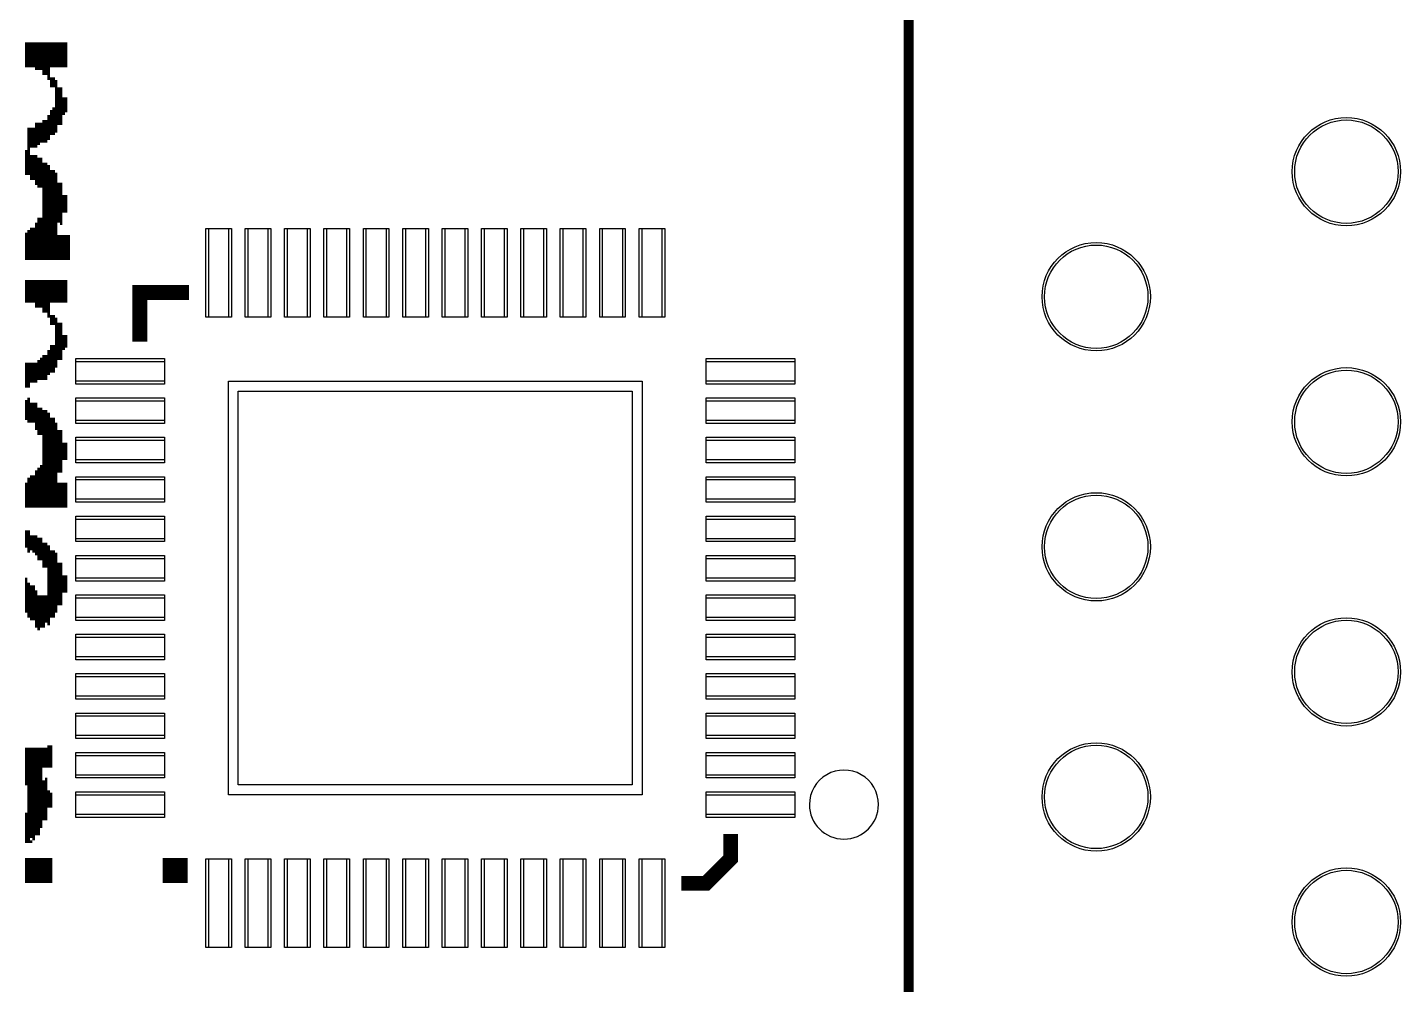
# Model space of a CAD drawing. Extents: x 16 to 143, y 14 to 67.
# Drawn here: x 52.37 to 66.32, y 36.88 to 46.6 of the extents above; entities that cross this region are included whole.
import ezdxf

# ---------------------------------------------------------------- set-up
doc = ezdxf.new("R2010")
doc.units = 0
doc.header["$MEASUREMENT"] = 0
for name, color, linetype in [('BG_SILKSCREEN_TOP', 43, 'CONTINUOUS'), ('PG_SILKSCREEN_TOP', 30, 'CONTINUOUS'), ('PIN_PASTEMASK_TOP', 85, 'CONTINUOUS'), ('PIN_TOP', 1, 'CONTINUOUS')]:
    doc.layers.add(name, color=color, linetype=linetype)

msp = doc.modelspace()

# ---------------------------------------------------------------- linework, layer by layer
at = {"layer": 'BG_SILKSCREEN_TOP', "const_width": 0.0254}
for points in [[(52.3621, 46.4439), (52.3621, 46.1899)], [(52.3875, 46.4439), (52.3875, 46.1899)], [(52.4129, 46.4439), (52.4129, 46.1899)], [(52.4383, 46.4439), (52.4383, 46.1899)], [(52.4637, 46.4439), (52.4637, 46.1645)], [(52.4891, 46.4439), (52.4891, 46.1645)], [(52.5145, 46.4439), (52.5145, 46.1645)], [(52.5399, 46.4439), (52.5399, 46.1137)], [(52.5653, 46.4439), (52.5653, 46.1137)], [(52.5907, 46.4439), (52.5907, 46.0629)], [(52.6161, 46.4439), (52.6161, 46.1899)], [(52.6415, 46.4439), (52.6415, 46.1899)], [(52.6669, 46.4439), (52.6669, 46.1899)], [(52.6923, 46.4439), (52.6923, 46.1899)], [(52.7177, 46.4439), (52.7177, 46.1899)], [(52.7431, 46.4439), (52.7431, 46.1899)], [(52.7685, 46.4439), (52.7685, 46.1899)], [(52.6161, 46.0883), (52.6161, 45.9867)], [(52.6415, 46.0883), (52.6415, 45.9867)], [(52.6669, 46.0629), (52.6669, 45.5295)], [(52.6923, 45.9867), (52.6923, 45.6057)], [(52.7177, 45.9867), (52.7177, 45.6057)], [(52.7431, 45.8851), (52.7431, 45.7073)], [(52.7685, 45.8851), (52.7685, 45.7327)], [(52.6161, 45.7581), (52.6161, 45.5041)], [(52.6415, 45.7835), (52.6415, 45.5041)], [(52.4637, 45.6311), (52.4637, 45.3771)], [(52.4891, 45.6311), (52.4891, 45.4025)], [(52.5145, 45.6311), (52.5145, 45.4279)], [(52.5399, 45.6565), (52.5399, 45.4279)], [(52.5653, 45.6565), (52.5653, 45.4279)], [(52.5907, 45.7073), (52.5907, 45.4533)], [(52.3875, 45.5803), (52.3875, 45.0977)], [(52.4129, 45.5803), (52.4129, 45.3771)], [(52.4383, 45.5803), (52.4383, 45.3771)], [(52.3621, 45.3517), (52.3621, 45.0977)], [(52.4129, 45.3009), (52.4129, 45.0469)], [(52.4383, 45.3009), (52.4383, 45.0469)], [(52.4637, 45.3009), (52.4637, 44.9961)], [(52.4891, 45.2755), (52.4891, 44.9707)], [(52.5145, 45.2755), (52.5145, 44.9707)], [(52.5399, 45.2247), (52.5399, 44.2341)], [(52.5653, 45.2247), (52.5653, 44.2341)], [(52.5907, 45.1993), (52.5907, 44.2341)], [(52.6161, 45.1485), (52.6161, 44.2341)], [(52.6415, 45.1485), (52.6415, 44.2341)], [(52.6669, 45.1231), (52.6669, 44.2341)], [(52.6923, 45.0215), (52.6923, 44.6151)], [(52.7177, 45.0215), (52.7177, 44.5897)], [(52.7431, 44.8945), (52.7431, 44.7167)], [(52.7685, 44.8945), (52.7685, 44.7167)], [(52.4637, 44.6151), (52.4637, 44.2341)], [(52.4891, 44.6659), (52.4891, 44.2341)], [(52.5145, 44.6659), (52.5145, 44.2341)], [(52.3621, 44.5135), (52.3621, 44.2341)], [(52.3875, 44.5389), (52.3875, 44.2341)], [(52.4129, 44.5643), (52.4129, 44.2341)], [(52.4383, 44.5643), (52.4383, 44.2341)], [(52.6923, 44.4881), (52.6923, 44.2341)], [(52.7177, 44.4881), (52.7177, 44.2341)], [(52.7431, 44.4881), (52.7431, 44.2341)], [(52.7685, 44.4881), (52.7685, 44.2341)], [(52.7939, 44.4881), (52.7939, 44.2341)], [(52.3621, 44.0309), (52.3621, 43.8023)], [(52.3875, 44.0309), (52.3875, 43.8023)], [(52.4129, 44.0309), (52.4129, 43.8023)], [(52.4383, 44.0309), (52.4383, 43.8023)], [(52.4637, 44.0309), (52.4637, 43.7515)], [(52.4891, 44.0309), (52.4891, 43.7515)], [(52.5145, 44.0309), (52.5145, 43.7515)], [(52.5399, 44.0309), (52.5399, 43.7007)], [(52.5653, 44.0309), (52.5653, 43.7007)], [(52.5907, 44.0309), (52.5907, 43.6499)], [(52.6161, 44.0309), (52.6161, 43.8023)], [(52.6415, 44.0309), (52.6415, 43.8023)], [(52.6669, 44.0309), (52.6669, 43.8023)], [(52.6923, 44.0309), (52.6923, 43.8023)], [(52.7177, 44.0309), (52.7177, 43.8023)], [(52.7431, 44.0309), (52.7431, 43.8023)], [(52.7685, 44.0309), (52.7685, 43.8023)], [(52.6161, 43.6753), (52.6161, 43.5737)], [(52.6415, 43.6753), (52.6415, 43.5737)], [(52.6669, 43.6499), (52.6669, 43.1419)], [(52.6923, 43.5991), (52.6923, 43.2181)], [(52.7177, 43.5991), (52.7177, 43.2181)], [(52.6161, 43.3705), (52.6161, 43.0911)], [(52.6415, 43.3705), (52.6415, 43.0911)], [(52.7431, 43.4721), (52.7431, 43.3197)], [(52.7685, 43.4721), (52.7685, 43.3451)], [(52.4891, 43.2181), (52.4891, 43.0149)], [(52.5145, 43.2435), (52.5145, 43.0149)], [(52.5399, 43.2689), (52.5399, 43.0149)], [(52.5653, 43.2689), (52.5653, 43.0149)], [(52.5907, 43.3197), (52.5907, 43.0657)], [(52.3621, 43.1927), (52.3621, 42.9387)], [(52.3875, 43.1927), (52.3875, 42.9387)], [(52.4129, 43.1927), (52.4129, 42.9895)], [(52.4383, 43.1927), (52.4383, 42.9895)], [(52.4637, 43.1927), (52.4637, 42.9895)], [(52.3621, 42.8117), (52.3621, 42.6085)], [(52.3875, 42.8371), (52.3875, 42.5831)], [(52.4129, 42.7863), (52.4129, 42.5831)], [(52.4383, 42.7863), (52.4383, 42.5831)], [(52.4637, 42.7863), (52.4637, 42.5069)], [(52.4891, 42.7355), (52.4891, 42.4561)], [(52.5145, 42.7355), (52.5145, 42.4561)], [(52.5399, 42.7101), (52.5399, 41.7195)], [(52.5653, 42.7101), (52.5653, 41.7195)], [(52.5907, 42.6847), (52.5907, 41.7195)], [(52.6161, 42.6339), (52.6161, 41.7195)], [(52.6415, 42.6339), (52.6415, 41.7195)], [(52.6669, 42.5831), (52.6669, 41.7195)], [(52.6923, 42.5069), (52.6923, 42.0751)], [(52.7177, 42.5069), (52.7177, 42.0751)], [(52.7431, 42.3799), (52.7431, 42.2021)], [(52.7685, 42.3799), (52.7685, 42.2021)], [(52.4637, 42.1005), (52.4637, 41.7195)], [(52.4891, 42.1259), (52.4891, 41.7195)], [(52.5145, 42.1513), (52.5145, 41.7195)], [(52.3621, 41.9735), (52.3621, 41.7195)], [(52.3875, 42.0243), (52.3875, 41.7195)], [(52.4129, 42.0497), (52.4129, 41.7195)], [(52.4383, 42.0497), (52.4383, 41.7195)], [(52.6923, 41.9735), (52.6923, 41.7195)], [(52.7177, 41.9735), (52.7177, 41.7195)], [(52.7431, 41.9735), (52.7431, 41.7195)], [(52.7685, 41.9735), (52.7685, 41.7195)], [(52.3621, 41.4909), (52.3621, 41.3131)], [(52.3875, 41.4909), (52.3875, 41.2623)], [(52.4129, 41.4401), (52.4129, 41.2877)], [(52.4383, 41.4401), (52.4383, 41.2623)], [(52.4637, 41.4401), (52.4637, 41.2369)], [(52.4891, 41.4147), (52.4891, 41.1861)], [(52.5145, 41.4147), (52.5145, 41.1861)], [(52.5399, 41.3639), (52.5399, 41.1099)], [(52.5653, 41.3639), (52.5653, 41.1099)], [(52.5907, 41.3385), (52.5907, 40.5257)], [(52.6161, 41.2877), (52.6161, 40.6019)], [(52.6415, 41.2877), (52.6415, 40.6019)], [(52.6669, 41.2623), (52.6669, 40.6527)], [(52.6923, 41.1607), (52.6923, 40.7289)], [(52.7177, 41.1607), (52.7177, 40.7289)], [(52.3621, 41.0083), (52.3621, 40.6527)], [(52.7431, 41.0337), (52.7431, 40.8559)], [(52.7685, 41.0337), (52.7685, 40.8559)], [(52.3875, 40.9575), (52.3875, 40.6019)], [(52.4129, 40.9321), (52.4129, 40.5765)], [(52.4383, 40.9321), (52.4383, 40.5765)], [(52.4637, 40.8813), (52.4637, 40.5003)], [(52.4891, 40.8305), (52.4891, 40.4749)], [(52.5145, 40.8305), (52.5145, 40.5003)], [(52.5399, 40.8305), (52.5399, 40.5003)], [(52.5653, 40.8305), (52.5653, 40.5511)], [(52.5907, 39.3065), (52.5907, 39.0779)], [(52.6161, 39.3065), (52.6161, 39.0779)], [(52.3621, 39.2811), (52.3621, 38.9001)], [(52.3875, 39.2811), (52.3875, 38.3159)], [(52.4129, 39.2811), (52.4129, 38.3667)], [(52.4383, 39.2811), (52.4383, 38.3413)], [(52.4637, 39.2811), (52.4637, 38.3921)], [(52.4891, 39.2811), (52.4891, 38.3921)], [(52.5145, 39.2811), (52.5145, 38.4683)], [(52.5399, 39.2811), (52.5399, 39.0779)], [(52.5653, 39.2811), (52.5653, 39.0779)], [(52.5399, 38.9509), (52.5399, 38.5445)], [(52.5653, 38.9763), (52.5653, 38.5445)], [(52.5907, 38.8493), (52.5907, 38.6715)], [(52.6161, 38.8239), (52.6161, 38.6715)], [(52.3621, 38.6207), (52.3621, 38.3159)], [(52.4129, 38.3413), (52.4129, 38.3159)], [(52.3621, 38.1635), (52.3621, 37.9095)], [(52.3875, 38.1635), (52.3875, 37.9095)], [(52.4129, 38.1635), (52.4129, 37.9095)], [(52.4383, 38.1635), (52.4383, 37.9095)], [(52.4637, 38.1635), (52.4637, 37.9095)], [(52.4891, 38.1635), (52.4891, 37.9095)], [(52.5145, 38.1635), (52.5145, 37.9095)], [(52.5399, 38.1635), (52.5399, 37.9095)], [(52.5653, 38.1635), (52.5653, 37.9095)], [(52.5907, 38.1635), (52.5907, 37.9095)], [(52.6161, 38.1635), (52.6161, 37.9095)], [(53.7591, 38.1635), (53.7591, 37.9095)], [(53.7845, 38.1635), (53.7845, 37.9095)], [(53.8099, 38.1635), (53.8099, 37.9095)], [(53.8353, 38.1635), (53.8353, 37.9095)], [(53.8607, 38.1635), (53.8607, 37.9095)], [(53.8861, 38.1635), (53.8861, 37.9095)], [(53.9115, 38.1635), (53.9115, 37.9095)], [(53.9369, 38.1635), (53.9369, 37.9095)], [(53.9623, 38.1635), (53.9623, 37.9095)], [(53.9877, 38.1635), (53.9877, 37.9095)]]:
    msp.add_lwpolyline(points, dxfattribs=at)
at = {"layer": 'PG_SILKSCREEN_TOP'}
for points, const_width in [([(61.32271, 47.16394), (61.32271, 31.66994)], 0.1), ([(53.51572, 43.40443), (53.51572, 43.90443), (54.01572, 43.90443)], 0.15001), ([(59.01571, 37.90445), (59.26572, 37.90445), (59.5157, 38.15443), (59.5157, 38.40444)], 0.15001)]:
    msp.add_lwpolyline(points, dxfattribs=dict(at, const_width=const_width))
msp.add_lwpolyline([(61.01631, 38.70444, 1), (60.31511, 38.70443, 1)], format="xyb", close=True, dxfattribs=at)
at = {"layer": 'PIN_PASTEMASK_TOP'}
for points in [[(54.41572, 44.55443), (54.41572, 43.65443), (54.21572, 43.65443), (54.21572, 44.55443)], [(54.81572, 44.55443), (54.81572, 43.65443), (54.61572, 43.65443), (54.61572, 44.55443)], [(55.21571, 44.55443), (55.21571, 43.65443), (55.01571, 43.65443), (55.01571, 44.55443)], [(55.61571, 44.55443), (55.61571, 43.65443), (55.41571, 43.65443), (55.41571, 44.55443)], [(56.01571, 44.55443), (56.01571, 43.65443), (55.81571, 43.65443), (55.81571, 44.55443)], [(56.41571, 44.55443), (56.41571, 43.65443), (56.21571, 43.65443), (56.21571, 44.55443)], [(56.81571, 44.55443), (56.81571, 43.65443), (56.61571, 43.65443), (56.61571, 44.55443)], [(57.21571, 44.55443), (57.21571, 43.65443), (57.01571, 43.65443), (57.01571, 44.55443)], [(57.61571, 44.55443), (57.61571, 43.65443), (57.41571, 43.65443), (57.41571, 44.55443)], [(58.01571, 44.55443), (58.01571, 43.65443), (57.81571, 43.65443), (57.81571, 44.55443)], [(58.41571, 44.55443), (58.41571, 43.65443), (58.21571, 43.65443), (58.21571, 44.55443)], [(58.81571, 44.55443), (58.81571, 43.65443), (58.61571, 43.65443), (58.61571, 44.55443)], [(52.86572, 43.20443), (53.76572, 43.20443), (53.76572, 43.00444), (52.86572, 43.00444)], [(60.1657, 43.00444), (59.26571, 43.00444), (59.26571, 43.20443), (60.1657, 43.20443)], [(58.51571, 38.90444), (54.51572, 38.90444), (54.51572, 42.90443), (58.51571, 42.90443)], [(52.86572, 42.80444), (53.76572, 42.80444), (53.76572, 42.60444), (52.86572, 42.60444)], [(60.1657, 42.60444), (59.26571, 42.60444), (59.26571, 42.80444), (60.1657, 42.80444)], [(52.86572, 42.40444), (53.76572, 42.40444), (53.76572, 42.20444), (52.86572, 42.20444)], [(60.1657, 42.20444), (59.26571, 42.20444), (59.26571, 42.40444), (60.1657, 42.40444)], [(52.86572, 42.00444), (53.76572, 42.00444), (53.76572, 41.80444), (52.86572, 41.80444)], [(60.1657, 41.80444), (59.26571, 41.80444), (59.26571, 42.00444), (60.1657, 42.00444)], [(52.86572, 41.60444), (53.76572, 41.60444), (53.76572, 41.40444), (52.86572, 41.40444)], [(60.1657, 41.40444), (59.26571, 41.40444), (59.26571, 41.60444), (60.1657, 41.60444)], [(52.86572, 41.20444), (53.76572, 41.20444), (53.76572, 41.00444), (52.86572, 41.00444)], [(60.1657, 41.00444), (59.26571, 41.00444), (59.26571, 41.20444), (60.1657, 41.20444)], [(52.86572, 40.80444), (53.76572, 40.80444), (53.76572, 40.60444), (52.86572, 40.60444)], [(60.1657, 40.60444), (59.26571, 40.60444), (59.26571, 40.80444), (60.1657, 40.80444)], [(52.86572, 40.40444), (53.76572, 40.40444), (53.76572, 40.20444), (52.86572, 40.20444)], [(60.1657, 40.20444), (59.26571, 40.20444), (59.26571, 40.40444), (60.1657, 40.40444)], [(52.86572, 40.00444), (53.76572, 40.00444), (53.76572, 39.80444), (52.86572, 39.80444)], [(60.1657, 39.80444), (59.26571, 39.80444), (59.26571, 40.00444), (60.1657, 40.00444)], [(52.86572, 39.60444), (53.76572, 39.60444), (53.76572, 39.40444), (52.86572, 39.40444)], [(60.1657, 39.40444), (59.26571, 39.40444), (59.26571, 39.60444), (60.1657, 39.60444)], [(52.86572, 39.20444), (53.76572, 39.20444), (53.76572, 39.00444), (52.86572, 39.00444)], [(60.1657, 39.00444), (59.26571, 39.00444), (59.26571, 39.20444), (60.1657, 39.20444)], [(52.86572, 38.80444), (53.76572, 38.80444), (53.76572, 38.60444), (52.86572, 38.60444)], [(60.1657, 38.60444), (59.26571, 38.60444), (59.26571, 38.80444), (60.1657, 38.80444)], [(54.21572, 37.25443), (54.21572, 38.15443), (54.41572, 38.15443), (54.41572, 37.25443)], [(54.61572, 37.25443), (54.61572, 38.15443), (54.81572, 38.15443), (54.81572, 37.25443)], [(55.01571, 37.25443), (55.01571, 38.15443), (55.21571, 38.15443), (55.21571, 37.25443)], [(55.41571, 37.25443), (55.41571, 38.15443), (55.61571, 38.15443), (55.61571, 37.25443)], [(55.81571, 37.25443), (55.81571, 38.15443), (56.01571, 38.15443), (56.01571, 37.25443)], [(56.21571, 37.25443), (56.21571, 38.15443), (56.41571, 38.15443), (56.41571, 37.25443)], [(56.61571, 37.25443), (56.61571, 38.15443), (56.81571, 38.15443), (56.81571, 37.25443)], [(57.01571, 37.25443), (57.01571, 38.15443), (57.21571, 38.15443), (57.21571, 37.25443)], [(57.41571, 37.25443), (57.41571, 38.15443), (57.61571, 38.15443), (57.61571, 37.25443)], [(57.81571, 37.25443), (57.81571, 38.15443), (58.01571, 38.15443), (58.01571, 37.25443)], [(58.21571, 37.25443), (58.21571, 38.15443), (58.41571, 38.15443), (58.41571, 37.25443)], [(58.61571, 37.25443), (58.61571, 38.15443), (58.81571, 38.15443), (58.81571, 37.25443)]]:
    msp.add_lwpolyline(points, close=True, dxfattribs=at)
for centre in [(65.76771, 45.13194), (63.22771, 43.86194), (65.76771, 42.59194), (63.22771, 41.32194), (65.76771, 40.05194), (63.22771, 38.78194), (65.76771, 37.51194)]:
    msp.add_circle(centre, 0.52501, dxfattribs=at)
at = {"layer": 'PIN_TOP'}
for points in [[(54.44571, 44.55443), (54.44571, 43.65443), (54.18572, 43.65443), (54.18572, 44.55443)], [(54.84571, 44.55443), (54.84571, 43.65443), (54.58572, 43.65443), (54.58572, 44.55443)], [(55.24571, 44.55443), (55.24571, 43.65443), (54.98572, 43.65443), (54.98572, 44.55443)], [(55.64571, 44.55443), (55.64571, 43.65443), (55.38572, 43.65443), (55.38572, 44.55443)], [(56.04571, 44.55443), (56.04571, 43.65443), (55.78572, 43.65443), (55.78572, 44.55443)], [(56.44571, 44.55443), (56.44571, 43.65443), (56.18571, 43.65443), (56.18571, 44.55443)], [(56.84571, 44.55443), (56.84571, 43.65443), (56.58571, 43.65443), (56.58571, 44.55443)], [(57.24571, 44.55443), (57.24571, 43.65443), (56.98571, 43.65443), (56.98571, 44.55443)], [(57.64571, 44.55443), (57.64571, 43.65443), (57.38571, 43.65443), (57.38571, 44.55443)], [(58.04571, 44.55443), (58.04571, 43.65443), (57.78571, 43.65443), (57.78571, 44.55443)], [(58.4457, 44.55443), (58.4457, 43.65443), (58.18571, 43.65443), (58.18571, 44.55443)], [(58.8457, 44.55443), (58.8457, 43.65443), (58.58571, 43.65443), (58.58571, 44.55443)], [(52.86572, 43.23443), (53.76572, 43.23443), (53.76572, 42.97444), (52.86572, 42.97444)], [(60.1657, 42.97444), (59.26571, 42.97444), (59.26571, 43.23443), (60.1657, 43.23443)], [(58.61571, 38.80444), (54.41572, 38.80444), (54.41572, 43.00444), (58.61571, 43.00444)], [(52.86572, 42.83443), (53.76572, 42.83443), (53.76572, 42.57444), (52.86572, 42.57444)], [(60.1657, 42.57444), (59.26571, 42.57444), (59.26571, 42.83443), (60.1657, 42.83443)], [(52.86572, 42.43443), (53.76572, 42.43443), (53.76572, 42.17444), (52.86572, 42.17444)], [(60.1657, 42.17444), (59.26571, 42.17444), (59.26571, 42.43443), (60.1657, 42.43443)], [(52.86572, 42.03443), (53.76572, 42.03443), (53.76572, 41.77444), (52.86572, 41.77444)], [(60.1657, 41.77444), (59.26571, 41.77444), (59.26571, 42.03443), (60.1657, 42.03443)], [(52.86572, 41.63443), (53.76572, 41.63443), (53.76572, 41.37444), (52.86572, 41.37444)], [(60.1657, 41.37444), (59.26571, 41.37444), (59.26571, 41.63443), (60.1657, 41.63443)], [(52.86572, 41.23444), (53.76572, 41.23444), (53.76572, 40.97444), (52.86572, 40.97444)], [(60.1657, 40.97444), (59.26571, 40.97444), (59.26571, 41.23444), (60.1657, 41.23444)], [(52.86572, 40.83444), (53.76572, 40.83444), (53.76572, 40.57444), (52.86572, 40.57444)], [(60.1657, 40.57444), (59.26571, 40.57444), (59.26571, 40.83444), (60.1657, 40.83444)], [(52.86572, 40.43444), (53.76572, 40.43444), (53.76572, 40.17444), (52.86572, 40.17444)], [(60.1657, 40.17444), (59.26571, 40.17444), (59.26571, 40.43444), (60.1657, 40.43444)], [(52.86572, 40.03444), (53.76572, 40.03444), (53.76572, 39.77444), (52.86572, 39.77444)], [(60.1657, 39.77444), (59.26571, 39.77444), (59.26571, 40.03444), (60.1657, 40.03444)], [(52.86572, 39.63444), (53.76572, 39.63444), (53.76572, 39.37445), (52.86572, 39.37445)], [(60.1657, 39.37445), (59.26571, 39.37445), (59.26571, 39.63444), (60.1657, 39.63444)], [(52.86572, 39.23444), (53.76572, 39.23444), (53.76572, 38.97445), (52.86572, 38.97445)], [(60.1657, 38.97445), (59.26571, 38.97445), (59.26571, 39.23444), (60.1657, 39.23444)], [(52.86572, 38.83444), (53.76572, 38.83444), (53.76572, 38.57445), (52.86572, 38.57445)], [(60.1657, 38.57445), (59.26571, 38.57445), (59.26571, 38.83444), (60.1657, 38.83444)], [(54.18572, 37.25443), (54.18572, 38.15443), (54.44571, 38.15443), (54.44571, 37.25443)], [(54.58572, 37.25443), (54.58572, 38.15443), (54.84571, 38.15443), (54.84571, 37.25443)], [(54.98572, 37.25443), (54.98572, 38.15443), (55.24571, 38.15443), (55.24571, 37.25443)], [(55.38572, 37.25443), (55.38572, 38.15443), (55.64571, 38.15443), (55.64571, 37.25443)], [(55.78572, 37.25443), (55.78572, 38.15443), (56.04571, 38.15443), (56.04571, 37.25443)], [(56.18571, 37.25443), (56.18571, 38.15443), (56.44571, 38.15443), (56.44571, 37.25443)], [(56.58571, 37.25443), (56.58571, 38.15443), (56.84571, 38.15443), (56.84571, 37.25443)], [(56.98571, 37.25443), (56.98571, 38.15443), (57.24571, 38.15443), (57.24571, 37.25443)], [(57.38571, 37.25443), (57.38571, 38.15443), (57.64571, 38.15443), (57.64571, 37.25443)], [(57.78571, 37.25443), (57.78571, 38.15443), (58.04571, 38.15443), (58.04571, 37.25443)], [(58.18571, 37.25443), (58.18571, 38.15443), (58.4457, 38.15443), (58.4457, 37.25443)], [(58.58571, 37.25443), (58.58571, 38.15443), (58.8457, 38.15443), (58.8457, 37.25443)]]:
    msp.add_lwpolyline(points, close=True, dxfattribs=at)
for centre in [(65.76771, 45.13194), (63.22771, 43.86194), (65.76771, 42.59194), (63.22771, 41.32194), (65.76771, 40.05194), (63.22771, 38.78194), (65.76771, 37.51194)]:
    msp.add_circle(centre, 0.55, dxfattribs=at)

doc.saveas('drawing.dxf')
